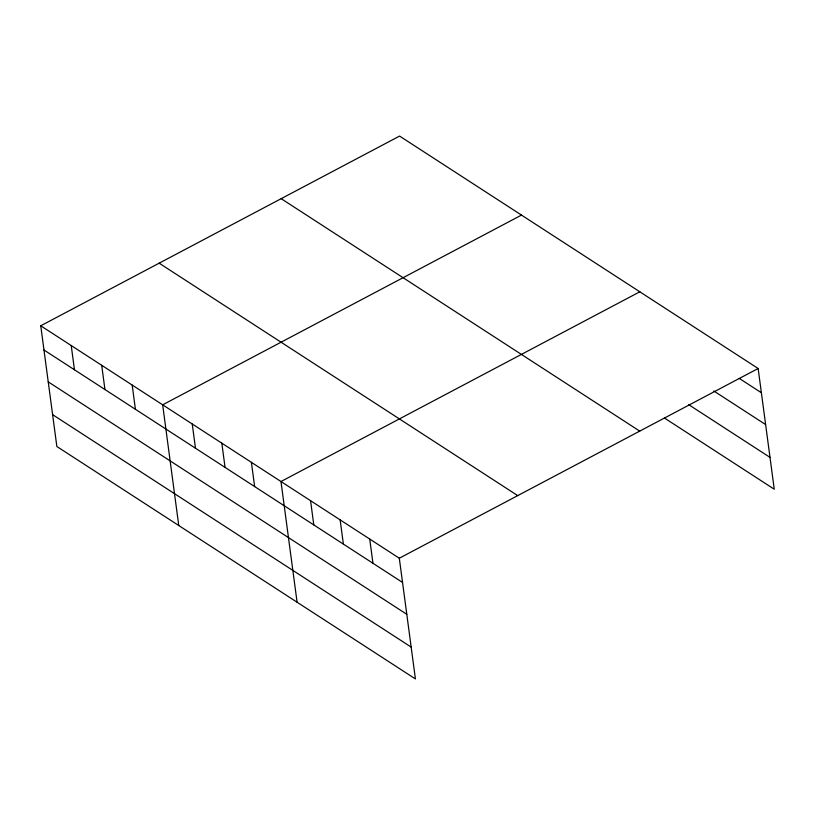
<?xml version="1.0" encoding="UTF-8"?>
<svg xmlns="http://www.w3.org/2000/svg" width="815" height="815" viewBox="0 0 815 815"><rect width="100%" height="100%" fill="white"/><g stroke="black" fill="none" stroke-linecap="round" stroke-linejoin="round"><path stroke-width="1.22" d="M40.75 325.786L399.309 558.224L415.416 678.926L56.856 446.498L40.75 325.786L399.584 136.074L758.144 368.502L774.25 489.214L664.378 417.983M521.498 215.099L162.664 404.821L178.76 525.522M639.816 291.801L280.981 481.522L297.088 602.224M399.309 558.224L758.144 368.502M739.195 378.354L761.373 392.738M713.859 391.017L765.621 424.574M688.655 404.637L770.002 457.378M281.175 198.677L639.724 431.115M159.17 263.184L517.719 495.612M43.979 350.012L402.539 582.45M48.228 381.858L406.787 614.286M52.608 414.652L411.168 647.09M369.725 539.051L372.954 563.277M340.14 519.868L343.38 544.104M310.566 500.695L313.795 524.921M251.407 462.339L254.637 486.575M221.823 443.166L225.052 467.392M192.238 423.994L195.478 448.219M132.183 385.057L135.412 409.283M101.702 365.303L104.941 389.529M71.231 345.55L74.46 369.776"/></g></svg>
